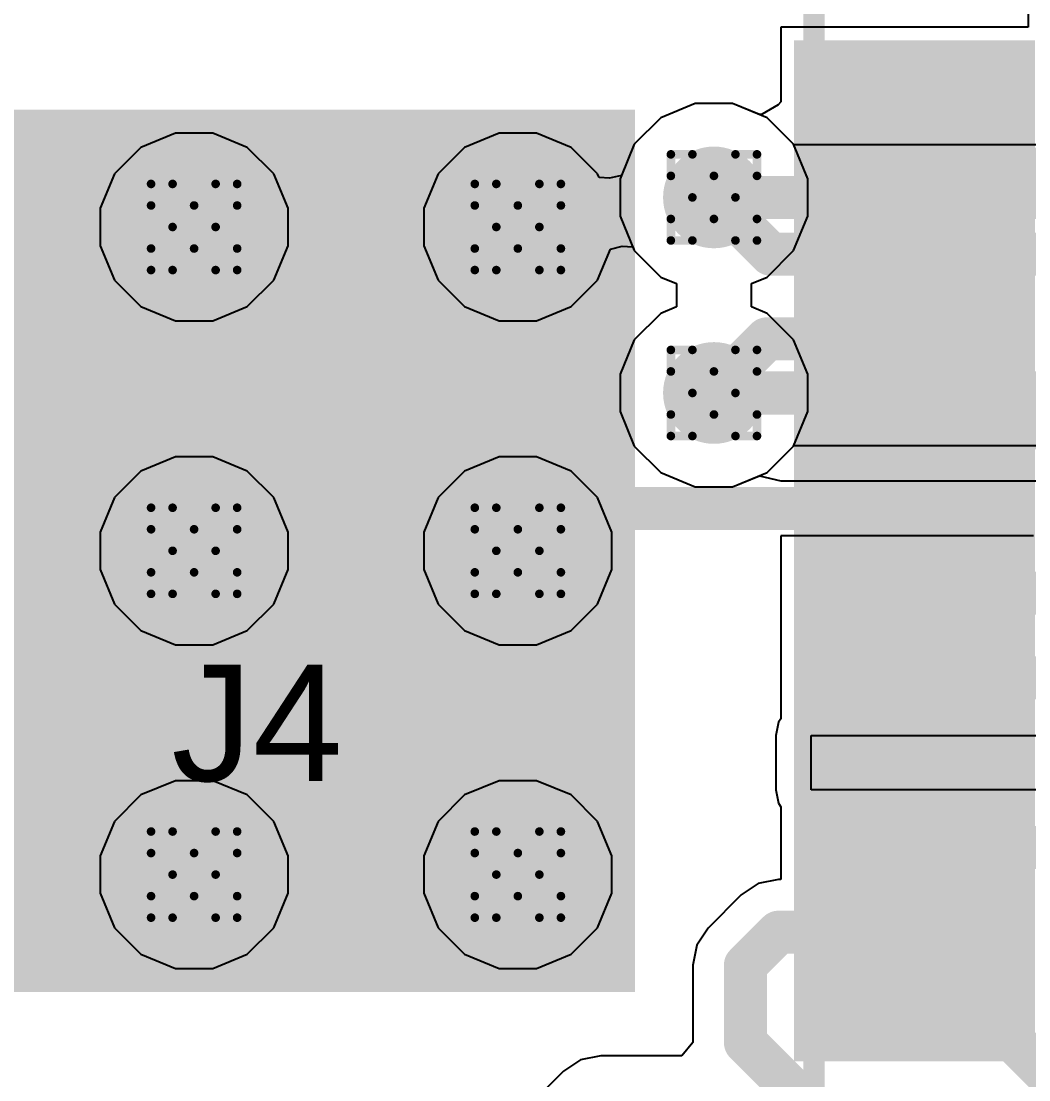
# Model space of a CAD drawing. Header units: inches. Extents: x -6 to 328, y -6 to 90.
# Drawn here: x 15.78 to 21.72, y 23.07 to 29.32 of the extents above; entities that cross this region are included whole.
import ezdxf

# ---------------------------------------------------------------- set-up
doc = ezdxf.new("R2010")
doc.units = ezdxf.units.IN
for name, color, linetype in [('Bottom Layer', 5, 'Continuous'), ('Bottom Overlay', 54, 'Continuous'), ('Bottom Paste', 16, 'Continuous'), ('Bottom Solder', 6, 'Continuous'), ('Designators', 56, 'Continuous'), ('Drill Drawing', 1, 'Continuous'), ('GND', 76, 'Continuous'), ('PWR', 16, 'Continuous'), ('Top Layer', 1, 'Continuous'), ('Via Holes', 16, 'Continuous')]:
    doc.layers.add(name, color=color, linetype=linetype)
doc.styles.add('Arial', font='', dxfattribs={"height": 0.2})
doc.styles.get('Arial').set_extended_font_data('Arial')

# ---------------------------------------------------------------- blocks, each defined once
blk = doc.blocks.new('48_TQFP_EP_7_7__B_7')
at = {"layer": 'Bottom Layer'}
for points in [[(3.64, 2.59), (3.64, 2.91), (4.86, 2.91), (4.86, 2.59)], [(-2.5, -2.5), (-2.5, 2.5), (2.5, 2.5), (2.5, -2.5)], [(3.64, 2.09), (3.64, 2.41), (4.86, 2.41), (4.86, 2.09)], [(3.64, 1.59), (3.64, 1.91), (4.86, 1.91), (4.86, 1.59)], [(3.64, 1.09), (3.64, 1.41), (4.86, 1.41), (4.86, 1.09)], [(3.64, 0.59), (3.64, 0.91), (4.86, 0.91), (4.86, 0.59)], [(3.64, 0.09), (3.64, 0.41), (4.86, 0.41), (4.86, 0.09)], [(3.64, -0.41), (3.64, -0.09), (4.86, -0.09), (4.86, -0.41)], [(3.64, -0.91), (3.64, -0.59), (4.86, -0.59), (4.86, -0.91)], [(3.64, -1.41), (3.64, -1.09), (4.86, -1.09), (4.86, -1.41)], [(3.64, -1.91), (3.64, -1.59), (4.86, -1.59), (4.86, -1.91)], [(3.64, -2.41), (3.64, -2.09), (4.86, -2.09), (4.86, -2.41)], [(3.64, -2.91), (3.64, -2.59), (4.86, -2.59), (4.86, -2.91)]]:
    blk.add_hatch(color=5, dxfattribs=at).paths.add_polyline_path(points)
at = {"layer": 'Bottom Paste'}
for points in [[(3.64, 2.59), (3.64, 2.91), (4.86, 2.91), (4.86, 2.59)], [(-2.5, -2.5), (-2.5, 2.5), (2.5, 2.5), (2.5, -2.5)], [(3.64, 2.09), (3.64, 2.41), (4.86, 2.41), (4.86, 2.09)], [(3.64, 1.59), (3.64, 1.91), (4.86, 1.91), (4.86, 1.59)], [(3.64, 1.09), (3.64, 1.41), (4.86, 1.41), (4.86, 1.09)], [(3.64, 0.59), (3.64, 0.91), (4.86, 0.91), (4.86, 0.59)], [(3.64, 0.09), (3.64, 0.41), (4.86, 0.41), (4.86, 0.09)], [(3.64, -0.41), (3.64, -0.09), (4.86, -0.09), (4.86, -0.41)], [(3.64, -0.91), (3.64, -0.59), (4.86, -0.59), (4.86, -0.91)], [(3.64, -1.41), (3.64, -1.09), (4.86, -1.09), (4.86, -1.41)], [(3.64, -1.91), (3.64, -1.59), (4.86, -1.59), (4.86, -1.91)], [(3.64, -2.41), (3.64, -2.09), (4.86, -2.09), (4.86, -2.41)], [(3.64, -2.91), (3.64, -2.59), (4.86, -2.59), (4.86, -2.91)]]:
    blk.add_hatch(color=16, dxfattribs=at).paths.add_polyline_path(points)
at = {"layer": 'Bottom Solder'}
for points in [[(3.5384, 2.4884), (3.5384, 3.0116), (4.9616, 3.0116), (4.9616, 2.4884)], [(-2.6016, -2.6016), (-2.6016, 2.6016), (2.6016, 2.6016), (2.6016, -2.6016)], [(3.5384, 1.9884), (3.5384, 2.5116), (4.9616, 2.5116), (4.9616, 1.9884)], [(3.5384, 1.4884), (3.5384, 2.0116), (4.9616, 2.0116), (4.9616, 1.4884)], [(3.5384, 0.9884), (3.5384, 1.5116), (4.9616, 1.5116), (4.9616, 0.9884)], [(3.5384, 0.4884), (3.5384, 1.0116), (4.9616, 1.0116), (4.9616, 0.4884)], [(3.5384, -0.0116), (3.5384, 0.5116), (4.9616, 0.5116), (4.9616, -0.0116)], [(3.5384, -0.5116), (3.5384, 0.0116), (4.9616, 0.0116), (4.9616, -0.5116)], [(3.5384, -1.0116), (3.5384, -0.4884), (4.9616, -0.4884), (4.9616, -1.0116)], [(3.5384, -1.5116), (3.5384, -0.9884), (4.9616, -0.9884), (4.9616, -1.5116)], [(3.5384, -2.0116), (3.5384, -1.4884), (4.9616, -1.4884), (4.9616, -2.0116)], [(3.5384, -2.5116), (3.5384, -1.9884), (4.9616, -1.9884), (4.9616, -2.5116)], [(3.5384, -3.0116), (3.5384, -2.4884), (4.9616, -2.4884), (4.9616, -3.0116)]]:
    blk.add_hatch(color=6, dxfattribs=at).paths.add_polyline_path(points)
at = {"layer": 'Bottom Overlay', "const_width": 0.127}
for points in [[(3.6576, 3.0226), (3.6576, 3.2258)], [(3.6576, -3.2258), (3.6576, -3.0226)]]:
    blk.add_lwpolyline(points, dxfattribs=at)
at = {"layer": 'Bottom Overlay', "const_width": 0.0635}
for points in [[(3.6258, 3.0226, 1), (3.6894, 3.0226, 1)], [(3.6258, -3.0226, 1), (3.6894, -3.0226, 1)]]:
    blk.add_lwpolyline(points, format="xyb", close=True, dxfattribs=at)

msp = doc.modelspace()

# ---------------------------------------------------------------- hatches: boundary and pattern name
at = {"layer": 'Bottom Layer'}
h = msp.add_hatch(color=5, dxfattribs=at)
edge = h.paths.add_edge_path()
edge.add_arc((19.865, 28.2787), 0.3, 0, 360)
h = msp.add_hatch(color=5, dxfattribs=at)
edge = h.paths.add_edge_path()
edge.add_arc((16.7982, 28.1042), 0.3, 0, 360)
h = msp.add_hatch(color=5, dxfattribs=at)
edge = h.paths.add_edge_path()
edge.add_arc((18.7082, 28.1042), 0.3, 0, 360)
h = msp.add_hatch(color=5, dxfattribs=at)
edge = h.paths.add_edge_path()
edge.add_arc((19.865, 27.1252), 0.3, 0, 360)
h = msp.add_hatch(color=5, dxfattribs=at)
edge = h.paths.add_edge_path()
edge.add_arc((16.7982, 26.1942), 0.3, 0, 360)
h = msp.add_hatch(color=5, dxfattribs=at)
edge = h.paths.add_edge_path()
edge.add_arc((18.7082, 26.1942), 0.3, 0, 360)
h = msp.add_hatch(color=5, dxfattribs=at)
edge = h.paths.add_edge_path()
edge.add_arc((16.7982, 24.2842), 0.3, 0, 360)
h = msp.add_hatch(color=5, dxfattribs=at)
edge = h.paths.add_edge_path()
edge.add_arc((18.7082, 24.2842), 0.3, 0, 360)
at = {"layer": 'GND'}
h = msp.add_hatch(color=76, dxfattribs=at)
edge = h.paths.add_edge_path()
edge.add_arc((19.865, 28.2787), 0.3, 0, 360)
h = msp.add_hatch(color=76, dxfattribs=at)
edge = h.paths.add_edge_path()
edge.add_arc((16.7982, 28.1042), 0.3, 0, 360)
h = msp.add_hatch(color=76, dxfattribs=at)
edge = h.paths.add_edge_path()
edge.add_arc((18.7082, 28.1042), 0.3, 0, 360)
h = msp.add_hatch(color=76, dxfattribs=at)
edge = h.paths.add_edge_path()
edge.add_arc((19.865, 27.1252), 0.3, 0, 360)
h = msp.add_hatch(color=76, dxfattribs=at)
edge = h.paths.add_edge_path()
edge.add_arc((16.7982, 26.1942), 0.3, 0, 360)
h = msp.add_hatch(color=76, dxfattribs=at)
edge = h.paths.add_edge_path()
edge.add_arc((18.7082, 26.1942), 0.3, 0, 360)
h = msp.add_hatch(color=76, dxfattribs=at)
edge = h.paths.add_edge_path()
edge.add_arc((16.7982, 24.2842), 0.3, 0, 360)
h = msp.add_hatch(color=76, dxfattribs=at)
edge = h.paths.add_edge_path()
edge.add_arc((18.7082, 24.2842), 0.3, 0, 360)
at = {"layer": 'PWR'}
h = msp.add_hatch(color=16, dxfattribs=at)
edge = h.paths.add_edge_path()
edge.add_arc((19.865, 28.2787), 0.3, 0, 360)
h = msp.add_hatch(color=16, dxfattribs=at)
edge = h.paths.add_edge_path()
edge.add_arc((16.7982, 28.1042), 0.3, 0, 360)
h = msp.add_hatch(color=16, dxfattribs=at)
edge = h.paths.add_edge_path()
edge.add_arc((18.7082, 28.1042), 0.3, 0, 360)
h = msp.add_hatch(color=16, dxfattribs=at)
edge = h.paths.add_edge_path()
edge.add_arc((19.865, 27.1252), 0.3, 0, 360)
h = msp.add_hatch(color=16, dxfattribs=at)
edge = h.paths.add_edge_path()
edge.add_arc((16.7982, 26.1942), 0.3, 0, 360)
h = msp.add_hatch(color=16, dxfattribs=at)
edge = h.paths.add_edge_path()
edge.add_arc((18.7082, 26.1942), 0.3, 0, 360)
h = msp.add_hatch(color=16, dxfattribs=at)
edge = h.paths.add_edge_path()
edge.add_arc((16.7982, 24.2842), 0.3, 0, 360)
h = msp.add_hatch(color=16, dxfattribs=at)
edge = h.paths.add_edge_path()
edge.add_arc((18.7082, 24.2842), 0.3, 0, 360)
at = {"layer": 'Top Layer'}
h = msp.add_hatch(color=1, dxfattribs=at)
edge = h.paths.add_edge_path()
edge.add_arc((19.865, 28.2787), 0.3, 0, 360)
h = msp.add_hatch(color=1, dxfattribs=at)
edge = h.paths.add_edge_path()
edge.add_arc((16.7982, 28.1042), 0.3, 0, 360)
h = msp.add_hatch(color=1, dxfattribs=at)
edge = h.paths.add_edge_path()
edge.add_arc((18.7082, 28.1042), 0.3, 0, 360)
h = msp.add_hatch(color=1, dxfattribs=at)
edge = h.paths.add_edge_path()
edge.add_arc((19.865, 27.1252), 0.3, 0, 360)
h = msp.add_hatch(color=1, dxfattribs=at)
edge = h.paths.add_edge_path()
edge.add_arc((16.7982, 26.1942), 0.3, 0, 360)
h = msp.add_hatch(color=1, dxfattribs=at)
edge = h.paths.add_edge_path()
edge.add_arc((18.7082, 26.1942), 0.3, 0, 360)
h = msp.add_hatch(color=1, dxfattribs=at)
edge = h.paths.add_edge_path()
edge.add_arc((16.7982, 24.2842), 0.3, 0, 360)
h = msp.add_hatch(color=1, dxfattribs=at)
edge = h.paths.add_edge_path()
edge.add_arc((18.7082, 24.2842), 0.3, 0, 360)
at = {"layer": 'Via Holes'}
h = msp.add_hatch(color=7, dxfattribs=at)
edge = h.paths.add_edge_path()
edge.add_arc((19.865, 28.2787), 0.15, 0, 360)
h = msp.add_hatch(color=7, dxfattribs=at)
edge = h.paths.add_edge_path()
edge.add_arc((16.7982, 28.1042), 0.15, 0, 360)
h = msp.add_hatch(color=7, dxfattribs=at)
edge = h.paths.add_edge_path()
edge.add_arc((18.7082, 28.1042), 0.15, 0, 360)
h = msp.add_hatch(color=7, dxfattribs=at)
edge = h.paths.add_edge_path()
edge.add_arc((19.865, 27.1252), 0.15, 0, 360)
h = msp.add_hatch(color=7, dxfattribs=at)
edge = h.paths.add_edge_path()
edge.add_arc((16.7982, 26.1942), 0.15, 0, 360)
h = msp.add_hatch(color=7, dxfattribs=at)
edge = h.paths.add_edge_path()
edge.add_arc((18.7082, 26.1942), 0.15, 0, 360)
h = msp.add_hatch(color=7, dxfattribs=at)
edge = h.paths.add_edge_path()
edge.add_arc((16.7982, 24.2842), 0.15, 0, 360)
h = msp.add_hatch(color=7, dxfattribs=at)
edge = h.paths.add_edge_path()
edge.add_arc((18.7082, 24.2842), 0.15, 0, 360)

# ---------------------------------------------------------------- linework, layer by layer
at = {"layer": 'Bottom Layer'}
for p, q in [((21.7197, 30.5352), (21.7197, 29.282)), ((21.7197, 29.282), (20.2604, 29.282)), ((20.2604, 29.282), (20.2604, 28.8416)), ((19.7549, 28.8327), (19.5512, 28.7484)), ((19.9752, 28.8327), (19.7549, 28.8327)), ((20.1334, 28.7672), (19.9752, 28.8327)), ((20.2449, 28.8239), (20.1494, 28.7691)), ((20.2604, 28.8416), (20.2449, 28.8239)), ((19.5512, 28.7484), (19.3954, 28.5925)), ((20.1494, 28.7691), (20.1334, 28.7672)), ((19.3954, 28.5925), (19.311, 28.3889)), ((19.311, 28.3889), (19.311, 28.1685)), ((19.311, 28.1685), (19.3954, 27.9649)), ((19.3954, 27.9649), (19.5512, 27.8091)), ((19.5512, 27.8091), (19.6438, 27.7707)), ((19.6438, 27.7707), (19.6438, 27.6333)), ((19.6438, 27.6333), (19.5512, 27.5949)), ((19.5512, 27.5949), (19.3954, 27.439)), ((19.3954, 27.439), (19.311, 27.2354)), ((19.311, 27.2354), (19.311, 27.015)), ((19.311, 27.015), (19.3954, 26.8114)), ((19.3954, 26.8114), (19.5512, 26.6556)), ((19.5512, 26.6556), (19.7549, 26.5712)), ((19.9752, 26.5712), (20.1334, 26.6367)), ((20.1334, 26.6367), (20.2604, 26.6064)), ((20.2604, 26.6064), (20.2604, 26.6064)), ((20.2604, 26.6064), (20.2604, 26.6064)), ((20.2604, 26.6064), (21.836, 26.6064)), ((19.7549, 26.5712), (19.9752, 26.5712)), ((21.7514, 26.282), (20.2604, 26.282)), ((20.2604, 26.282), (20.2604, 25.2039)), ((20.2468, 25.1835), (20.231, 25.1042)), ((20.2604, 25.2039), (20.2468, 25.1835)), ((20.231, 25.1042), (20.231, 24.7842)), ((20.4382, 24.7842), (20.4382, 25.1042)), ((20.4382, 25.1042), (22.0592, 25.1042)), ((20.231, 24.7842), (20.2468, 24.705)), ((22.0817, 24.7842), (20.4382, 24.7842)), ((20.2468, 24.705), (20.2604, 24.6846)), ((20.2604, 24.6846), (20.2604, 24.255)), ((20.1269, 24.2314), (20.0261, 24.164)), ((20.2459, 24.255), (20.1269, 24.2314)), ((20.2604, 24.255), (20.2459, 24.255)), ((20.0261, 24.164), (19.831, 23.9689)), ((19.831, 23.9689), (19.7637, 23.8681)), ((19.7637, 23.8681), (19.74, 23.7492)), ((19.74, 23.7492), (19.74, 23.2939)), ((19.74, 23.2939), (19.6754, 23.2151)), ((19.078, 23.1914), (18.9772, 23.1241)), ((19.197, 23.2151), (19.078, 23.1914)), ((19.6754, 23.2151), (19.197, 23.2151)), ((18.9772, 23.1241), (18.8284, 22.9753))]:
    msp.add_line(p, q, dxfattribs=at)
for points, const_width in [([(21.0482, 28.4442), (22.1626, 28.4442)], 0.254), ([(19.865, 28.2787), (20.1995, 27.9442)], 0.254), ([(20.1995, 27.9442), (21.0482, 27.9442)], 0.254), ([(21.0482, 27.9442), (22.1626, 27.9442)], 0.254), ([(19.865, 27.1327), (20.1766, 27.4442)], 0.254), ([(20.1766, 27.4442), (21.0482, 27.4442)], 0.254), ([(19.865, 27.1252), (19.865, 27.1327)], 0.254), ([(21.0482, 26.9442), (22.8196, 26.9442)], 0.3048), ([(18.7082, 26.1942), (18.9582, 26.4442)], 0.254), ([(18.9582, 26.4442), (21.0482, 26.4442)], 0.254), ([(21.0482, 25.9442), (21.8531, 25.9442)], 0.254), ([(21.0482, 25.4442), (21.971, 25.4442)], 0.254), ([(21.0482, 24.4442), (21.8609, 24.4442)], 0.254), ([(20.0508, 23.7492), (20.2459, 23.9442)], 0.254), ([(20.2459, 23.9442), (21.0482, 23.9442)], 0.254), ([(20.0508, 23.2939), (20.0508, 23.7492)], 0.254), ([(21.0482, 23.4442), (21.4982, 23.4442)], 0.254), ([(21.4982, 23.4442), (21.5312, 23.4112)], 0.254), ([(21.5312, 23.4027), (21.5312, 23.4112)], 0.254), ([(21.5312, 23.4027), (22.1217, 22.8121)], 0.254), ([(20.0508, 23.2939), (20.9776, 22.367)], 0.254)]:
    msp.add_lwpolyline(points, dxfattribs=dict(at, const_width=const_width))
for points, const_width in [([(20.9847, 28.4442, 1), (21.1117, 28.4442, 1)], 0.127), ([(19.8015, 28.2787, 1), (19.9285, 28.2787, 1)], 0.127), ([(20.136, 27.9442, 1), (20.263, 27.9442, 1)], 0.127), ([(20.136, 27.9442, 1), (20.263, 27.9442, 1)], 0.127), ([(20.9847, 27.9442, 1), (21.1117, 27.9442, 1)], 0.127), ([(20.9847, 27.9442, 1), (21.1117, 27.9442, 1)], 0.127), ([(20.1131, 27.4442, 1), (20.2401, 27.4442, 1)], 0.127), ([(20.1131, 27.4442, 1), (20.2401, 27.4442, 1)], 0.127), ([(20.9847, 27.4442, 1), (21.1117, 27.4442, 1)], 0.127), ([(19.8015, 27.1327, 1), (19.9285, 27.1327, 1)], 0.127), ([(19.8015, 27.1327, 1), (19.9285, 27.1327, 1)], 0.127), ([(19.8015, 27.1252, 1), (19.9285, 27.1252, 1)], 0.127), ([(20.972, 26.9442, 1), (21.1244, 26.9442, 1)], 0.1524), ([(18.8947, 26.4442, 1), (19.0217, 26.4442, 1)], 0.127), ([(18.8947, 26.4442, 1), (19.0217, 26.4442, 1)], 0.127), ([(20.9847, 26.4442, 1), (21.1117, 26.4442, 1)], 0.127), ([(18.6447, 26.1942, 1), (18.7717, 26.1942, 1)], 0.127), ([(20.9847, 25.9442, 1), (21.1117, 25.9442, 1)], 0.127), ([(20.9847, 25.4442, 1), (21.1117, 25.4442, 1)], 0.127), ([(20.9847, 24.4442, 1), (21.1117, 24.4442, 1)], 0.127), ([(20.1824, 23.9442, 1), (20.3094, 23.9442, 1)], 0.127), ([(20.1824, 23.9442, 1), (20.3094, 23.9442, 1)], 0.127), ([(20.9847, 23.9442, 1), (21.1117, 23.9442, 1)], 0.127), ([(19.9873, 23.7492, 1), (20.1143, 23.7492, 1)], 0.127), ([(19.9873, 23.7492, 1), (20.1143, 23.7492, 1)], 0.127), ([(20.9847, 23.4442, 1), (21.1117, 23.4442, 1)], 0.127), ([(21.4347, 23.4442, 1), (21.5617, 23.4442, 1)], 0.127), ([(21.4347, 23.4442, 1), (21.5617, 23.4442, 1)], 0.127), ([(21.4677, 23.4112, 1), (21.5947, 23.4112, 1)], 0.127), ([(21.4677, 23.4112, 1), (21.5947, 23.4112, 1)], 0.127), ([(21.4677, 23.4027, 1), (21.5947, 23.4027, 1)], 0.127), ([(21.4677, 23.4027, 1), (21.5947, 23.4027, 1)], 0.127), ([(19.9873, 23.2939, 1), (20.1143, 23.2939, 1)], 0.127), ([(19.9873, 23.2939, 1), (20.1143, 23.2939, 1)], 0.127)]:
    msp.add_lwpolyline(points, format="xyb", close=True, dxfattribs=dict(at, const_width=const_width))
at = {"layer": 'Drill Drawing', "const_width": 0.0508}
for points in [[(19.611, 28.4057), (19.611, 28.5327)], [(19.611, 28.5327), (19.738, 28.5327)], [(19.738, 28.5327), (19.865, 28.4057)], [(19.865, 28.4057), (19.992, 28.5327)], [(19.992, 28.5327), (20.119, 28.5327)], [(20.119, 28.4057), (20.119, 28.5327)], [(19.611, 28.4057), (19.738, 28.2787)], [(19.992, 28.2787), (20.119, 28.4057)], [(16.5442, 28.2312), (16.5442, 28.3582)], [(16.5442, 28.3582), (16.6712, 28.3582)], [(16.6712, 28.3582), (16.7982, 28.2312)], [(16.7982, 28.2312), (16.9252, 28.3582)], [(16.9252, 28.3582), (17.0522, 28.3582)], [(17.0522, 28.2312), (17.0522, 28.3582)], [(18.4542, 28.2312), (18.4542, 28.3582)], [(18.4542, 28.3582), (18.5812, 28.3582)], [(18.5812, 28.3582), (18.7082, 28.2312)], [(18.7082, 28.2312), (18.8352, 28.3582)], [(18.8352, 28.3582), (18.9622, 28.3582)], [(18.9622, 28.2312), (18.9622, 28.3582)], [(19.611, 28.1517), (19.738, 28.2787)], [(19.992, 28.2787), (20.119, 28.1517)], [(16.5442, 28.2312), (16.6712, 28.1042)], [(16.9252, 28.1042), (17.0522, 28.2312)], [(18.4542, 28.2312), (18.5812, 28.1042)], [(18.8352, 28.1042), (18.9622, 28.2312)], [(19.611, 28.0247), (19.611, 28.1517)], [(19.738, 28.0247), (19.865, 28.1517)], [(19.865, 28.1517), (19.992, 28.0247)], [(20.119, 28.0247), (20.119, 28.1517)], [(16.5442, 27.9772), (16.6712, 28.1042)], [(16.9252, 28.1042), (17.0522, 27.9772)], [(18.4542, 27.9772), (18.5812, 28.1042)], [(18.8352, 28.1042), (18.9622, 27.9772)], [(19.611, 28.0247), (19.738, 28.0247)], [(19.992, 28.0247), (20.119, 28.0247)], [(16.5442, 27.8502), (16.5442, 27.9772)], [(16.6712, 27.8502), (16.7982, 27.9772)], [(16.7982, 27.9772), (16.9252, 27.8502)], [(17.0522, 27.8502), (17.0522, 27.9772)], [(18.4542, 27.8502), (18.4542, 27.9772)], [(18.5812, 27.8502), (18.7082, 27.9772)], [(18.7082, 27.9772), (18.8352, 27.8502)], [(18.9622, 27.8502), (18.9622, 27.9772)], [(16.5442, 27.8502), (16.6712, 27.8502)], [(16.9252, 27.8502), (17.0522, 27.8502)], [(18.4542, 27.8502), (18.5812, 27.8502)], [(18.8352, 27.8502), (18.9622, 27.8502)], [(19.611, 27.2522), (19.611, 27.3792)], [(19.611, 27.3792), (19.738, 27.3792)], [(19.738, 27.3792), (19.865, 27.2522)], [(19.865, 27.2522), (19.992, 27.3792)], [(19.992, 27.3792), (20.119, 27.3792)], [(20.119, 27.2522), (20.119, 27.3792)], [(19.611, 27.2522), (19.738, 27.1252)], [(19.992, 27.1252), (20.119, 27.2522)], [(19.611, 26.9982), (19.738, 27.1252)], [(19.992, 27.1252), (20.119, 26.9982)], [(19.611, 26.8712), (19.611, 26.9982)], [(19.738, 26.8712), (19.865, 26.9982)], [(19.865, 26.9982), (19.992, 26.8712)], [(20.119, 26.8712), (20.119, 26.9982)], [(19.611, 26.8712), (19.738, 26.8712)], [(19.992, 26.8712), (20.119, 26.8712)], [(16.5442, 26.3212), (16.5442, 26.4482)], [(16.5442, 26.4482), (16.6712, 26.4482)], [(16.6712, 26.4482), (16.7982, 26.3212)], [(16.7982, 26.3212), (16.9252, 26.4482)], [(16.9252, 26.4482), (17.0522, 26.4482)], [(17.0522, 26.3212), (17.0522, 26.4482)], [(18.4542, 26.3212), (18.4542, 26.4482)], [(18.4542, 26.4482), (18.5812, 26.4482)], [(18.5812, 26.4482), (18.7082, 26.3212)], [(18.7082, 26.3212), (18.8352, 26.4482)], [(18.8352, 26.4482), (18.9622, 26.4482)], [(18.9622, 26.3212), (18.9622, 26.4482)], [(16.5442, 26.3212), (16.6712, 26.1942)], [(16.9252, 26.1942), (17.0522, 26.3212)], [(18.4542, 26.3212), (18.5812, 26.1942)], [(18.8352, 26.1942), (18.9622, 26.3212)], [(16.5442, 26.0672), (16.6712, 26.1942)], [(16.9252, 26.1942), (17.0522, 26.0672)], [(18.4542, 26.0672), (18.5812, 26.1942)], [(18.8352, 26.1942), (18.9622, 26.0672)], [(16.5442, 25.9402), (16.5442, 26.0672)], [(16.6712, 25.9402), (16.7982, 26.0672)], [(16.7982, 26.0672), (16.9252, 25.9402)], [(17.0522, 25.9402), (17.0522, 26.0672)], [(18.4542, 25.9402), (18.4542, 26.0672)], [(18.5812, 25.9402), (18.7082, 26.0672)], [(18.7082, 26.0672), (18.8352, 25.9402)], [(18.9622, 25.9402), (18.9622, 26.0672)], [(16.5442, 25.9402), (16.6712, 25.9402)], [(16.9252, 25.9402), (17.0522, 25.9402)], [(18.4542, 25.9402), (18.5812, 25.9402)], [(18.8352, 25.9402), (18.9622, 25.9402)], [(16.5442, 24.4112), (16.5442, 24.5382)], [(16.5442, 24.5382), (16.6712, 24.5382)], [(16.6712, 24.5382), (16.7982, 24.4112)], [(16.7982, 24.4112), (16.9252, 24.5382)], [(16.9252, 24.5382), (17.0522, 24.5382)], [(17.0522, 24.4112), (17.0522, 24.5382)], [(18.4542, 24.4112), (18.4542, 24.5382)], [(18.4542, 24.5382), (18.5812, 24.5382)], [(18.5812, 24.5382), (18.7082, 24.4112)], [(18.7082, 24.4112), (18.8352, 24.5382)], [(18.8352, 24.5382), (18.9622, 24.5382)], [(18.9622, 24.4112), (18.9622, 24.5382)], [(16.5442, 24.4112), (16.6712, 24.2842)], [(16.9252, 24.2842), (17.0522, 24.4112)], [(18.4542, 24.4112), (18.5812, 24.2842)], [(18.8352, 24.2842), (18.9622, 24.4112)], [(16.5442, 24.1572), (16.6712, 24.2842)], [(16.9252, 24.2842), (17.0522, 24.1572)], [(18.4542, 24.1572), (18.5812, 24.2842)], [(18.8352, 24.2842), (18.9622, 24.1572)], [(16.5442, 24.0302), (16.5442, 24.1572)], [(16.6712, 24.0302), (16.7982, 24.1572)], [(16.7982, 24.1572), (16.9252, 24.0302)], [(17.0522, 24.0302), (17.0522, 24.1572)], [(18.4542, 24.0302), (18.4542, 24.1572)], [(18.5812, 24.0302), (18.7082, 24.1572)], [(18.7082, 24.1572), (18.8352, 24.0302)], [(18.9622, 24.0302), (18.9622, 24.1572)], [(16.5442, 24.0302), (16.6712, 24.0302)], [(16.9252, 24.0302), (17.0522, 24.0302)], [(18.4542, 24.0302), (18.5812, 24.0302)], [(18.8352, 24.0302), (18.9622, 24.0302)]]:
    msp.add_lwpolyline(points, dxfattribs=at)
at = {"layer": 'Drill Drawing', "const_width": 0.0254}
for points in [[(19.5983, 28.5327, 1), (19.6237, 28.5327, 1)], [(19.5983, 28.5327, 1), (19.6237, 28.5327, 1)], [(19.7253, 28.5327, 1), (19.7507, 28.5327, 1)], [(19.7253, 28.5327, 1), (19.7507, 28.5327, 1)], [(19.9793, 28.5327, 1), (20.0047, 28.5327, 1)], [(19.9793, 28.5327, 1), (20.0047, 28.5327, 1)], [(20.1063, 28.5327, 1), (20.1317, 28.5327, 1)], [(20.1063, 28.5327, 1), (20.1317, 28.5327, 1)], [(19.5983, 28.4057, 1), (19.6237, 28.4057, 1)], [(19.5983, 28.4057, 1), (19.6237, 28.4057, 1)], [(19.8523, 28.4057, 1), (19.8777, 28.4057, 1)], [(19.8523, 28.4057, 1), (19.8777, 28.4057, 1)], [(20.1063, 28.4057, 1), (20.1317, 28.4057, 1)], [(20.1063, 28.4057, 1), (20.1317, 28.4057, 1)], [(16.5315, 28.3582, 1), (16.5569, 28.3582, 1)], [(16.5315, 28.3582, 1), (16.5569, 28.3582, 1)], [(16.6585, 28.3582, 1), (16.6839, 28.3582, 1)], [(16.6585, 28.3582, 1), (16.6839, 28.3582, 1)], [(16.9125, 28.3582, 1), (16.9379, 28.3582, 1)], [(16.9125, 28.3582, 1), (16.9379, 28.3582, 1)], [(17.0395, 28.3582, 1), (17.0649, 28.3582, 1)], [(17.0395, 28.3582, 1), (17.0649, 28.3582, 1)], [(18.4415, 28.3582, 1), (18.4669, 28.3582, 1)], [(18.4415, 28.3582, 1), (18.4669, 28.3582, 1)], [(18.5685, 28.3582, 1), (18.5939, 28.3582, 1)], [(18.5685, 28.3582, 1), (18.5939, 28.3582, 1)], [(18.8225, 28.3582, 1), (18.8479, 28.3582, 1)], [(18.8225, 28.3582, 1), (18.8479, 28.3582, 1)], [(18.9495, 28.3582, 1), (18.9749, 28.3582, 1)], [(18.9495, 28.3582, 1), (18.9749, 28.3582, 1)], [(19.7253, 28.2787, 1), (19.7507, 28.2787, 1)], [(19.7253, 28.2787, 1), (19.7507, 28.2787, 1)], [(19.9793, 28.2787, 1), (20.0047, 28.2787, 1)], [(19.9793, 28.2787, 1), (20.0047, 28.2787, 1)], [(16.5315, 28.2312, 1), (16.5569, 28.2312, 1)], [(16.5315, 28.2312, 1), (16.5569, 28.2312, 1)], [(16.7855, 28.2312, 1), (16.8109, 28.2312, 1)], [(16.7855, 28.2312, 1), (16.8109, 28.2312, 1)], [(17.0395, 28.2312, 1), (17.0649, 28.2312, 1)], [(17.0395, 28.2312, 1), (17.0649, 28.2312, 1)], [(18.4415, 28.2312, 1), (18.4669, 28.2312, 1)], [(18.4415, 28.2312, 1), (18.4669, 28.2312, 1)], [(18.6955, 28.2312, 1), (18.7209, 28.2312, 1)], [(18.6955, 28.2312, 1), (18.7209, 28.2312, 1)], [(18.9495, 28.2312, 1), (18.9749, 28.2312, 1)], [(18.9495, 28.2312, 1), (18.9749, 28.2312, 1)], [(19.5983, 28.1517, 1), (19.6237, 28.1517, 1)], [(19.5983, 28.1517, 1), (19.6237, 28.1517, 1)], [(19.8523, 28.1517, 1), (19.8777, 28.1517, 1)], [(19.8523, 28.1517, 1), (19.8777, 28.1517, 1)], [(20.1063, 28.1517, 1), (20.1317, 28.1517, 1)], [(20.1063, 28.1517, 1), (20.1317, 28.1517, 1)], [(16.6585, 28.1042, 1), (16.6839, 28.1042, 1)], [(16.6585, 28.1042, 1), (16.6839, 28.1042, 1)], [(16.9125, 28.1042, 1), (16.9379, 28.1042, 1)], [(16.9125, 28.1042, 1), (16.9379, 28.1042, 1)], [(18.5685, 28.1042, 1), (18.5939, 28.1042, 1)], [(18.5685, 28.1042, 1), (18.5939, 28.1042, 1)], [(18.8225, 28.1042, 1), (18.8479, 28.1042, 1)], [(18.8225, 28.1042, 1), (18.8479, 28.1042, 1)], [(19.5983, 28.0247, 1), (19.6237, 28.0247, 1)], [(19.5983, 28.0247, 1), (19.6237, 28.0247, 1)], [(19.7253, 28.0247, 1), (19.7507, 28.0247, 1)], [(19.7253, 28.0247, 1), (19.7507, 28.0247, 1)], [(19.9793, 28.0247, 1), (20.0047, 28.0247, 1)], [(19.9793, 28.0247, 1), (20.0047, 28.0247, 1)], [(20.1063, 28.0247, 1), (20.1317, 28.0247, 1)], [(20.1063, 28.0247, 1), (20.1317, 28.0247, 1)], [(16.5315, 27.9772, 1), (16.5569, 27.9772, 1)], [(16.5315, 27.9772, 1), (16.5569, 27.9772, 1)], [(16.7855, 27.9772, 1), (16.8109, 27.9772, 1)], [(16.7855, 27.9772, 1), (16.8109, 27.9772, 1)], [(17.0395, 27.9772, 1), (17.0649, 27.9772, 1)], [(17.0395, 27.9772, 1), (17.0649, 27.9772, 1)], [(18.4415, 27.9772, 1), (18.4669, 27.9772, 1)], [(18.4415, 27.9772, 1), (18.4669, 27.9772, 1)], [(18.6955, 27.9772, 1), (18.7209, 27.9772, 1)], [(18.6955, 27.9772, 1), (18.7209, 27.9772, 1)], [(18.9495, 27.9772, 1), (18.9749, 27.9772, 1)], [(18.9495, 27.9772, 1), (18.9749, 27.9772, 1)], [(16.5315, 27.8502, 1), (16.5569, 27.8502, 1)], [(16.5315, 27.8502, 1), (16.5569, 27.8502, 1)], [(16.6585, 27.8502, 1), (16.6839, 27.8502, 1)], [(16.6585, 27.8502, 1), (16.6839, 27.8502, 1)], [(16.9125, 27.8502, 1), (16.9379, 27.8502, 1)], [(16.9125, 27.8502, 1), (16.9379, 27.8502, 1)], [(17.0395, 27.8502, 1), (17.0649, 27.8502, 1)], [(17.0395, 27.8502, 1), (17.0649, 27.8502, 1)], [(18.4415, 27.8502, 1), (18.4669, 27.8502, 1)], [(18.4415, 27.8502, 1), (18.4669, 27.8502, 1)], [(18.5685, 27.8502, 1), (18.5939, 27.8502, 1)], [(18.5685, 27.8502, 1), (18.5939, 27.8502, 1)], [(18.8225, 27.8502, 1), (18.8479, 27.8502, 1)], [(18.8225, 27.8502, 1), (18.8479, 27.8502, 1)], [(18.9495, 27.8502, 1), (18.9749, 27.8502, 1)], [(18.9495, 27.8502, 1), (18.9749, 27.8502, 1)], [(19.5983, 27.3792, 1), (19.6237, 27.3792, 1)], [(19.5983, 27.3792, 1), (19.6237, 27.3792, 1)], [(19.7253, 27.3792, 1), (19.7507, 27.3792, 1)], [(19.7253, 27.3792, 1), (19.7507, 27.3792, 1)], [(19.9793, 27.3792, 1), (20.0047, 27.3792, 1)], [(19.9793, 27.3792, 1), (20.0047, 27.3792, 1)], [(20.1063, 27.3792, 1), (20.1317, 27.3792, 1)], [(20.1063, 27.3792, 1), (20.1317, 27.3792, 1)], [(19.5983, 27.2522, 1), (19.6237, 27.2522, 1)], [(19.5983, 27.2522, 1), (19.6237, 27.2522, 1)], [(19.8523, 27.2522, 1), (19.8777, 27.2522, 1)], [(19.8523, 27.2522, 1), (19.8777, 27.2522, 1)], [(20.1063, 27.2522, 1), (20.1317, 27.2522, 1)], [(20.1063, 27.2522, 1), (20.1317, 27.2522, 1)], [(19.7253, 27.1252, 1), (19.7507, 27.1252, 1)], [(19.7253, 27.1252, 1), (19.7507, 27.1252, 1)], [(19.9793, 27.1252, 1), (20.0047, 27.1252, 1)], [(19.9793, 27.1252, 1), (20.0047, 27.1252, 1)], [(19.5983, 26.9982, 1), (19.6237, 26.9982, 1)], [(19.5983, 26.9982, 1), (19.6237, 26.9982, 1)], [(19.8523, 26.9982, 1), (19.8777, 26.9982, 1)], [(19.8523, 26.9982, 1), (19.8777, 26.9982, 1)], [(20.1063, 26.9982, 1), (20.1317, 26.9982, 1)], [(20.1063, 26.9982, 1), (20.1317, 26.9982, 1)], [(19.5983, 26.8712, 1), (19.6237, 26.8712, 1)], [(19.5983, 26.8712, 1), (19.6237, 26.8712, 1)], [(19.7253, 26.8712, 1), (19.7507, 26.8712, 1)], [(19.7253, 26.8712, 1), (19.7507, 26.8712, 1)], [(19.9793, 26.8712, 1), (20.0047, 26.8712, 1)], [(19.9793, 26.8712, 1), (20.0047, 26.8712, 1)], [(20.1063, 26.8712, 1), (20.1317, 26.8712, 1)], [(20.1063, 26.8712, 1), (20.1317, 26.8712, 1)], [(16.5315, 26.4482, 1), (16.5569, 26.4482, 1)], [(16.5315, 26.4482, 1), (16.5569, 26.4482, 1)], [(16.6585, 26.4482, 1), (16.6839, 26.4482, 1)], [(16.6585, 26.4482, 1), (16.6839, 26.4482, 1)], [(16.9125, 26.4482, 1), (16.9379, 26.4482, 1)], [(16.9125, 26.4482, 1), (16.9379, 26.4482, 1)], [(17.0395, 26.4482, 1), (17.0649, 26.4482, 1)], [(17.0395, 26.4482, 1), (17.0649, 26.4482, 1)], [(18.4415, 26.4482, 1), (18.4669, 26.4482, 1)], [(18.4415, 26.4482, 1), (18.4669, 26.4482, 1)], [(18.5685, 26.4482, 1), (18.5939, 26.4482, 1)], [(18.5685, 26.4482, 1), (18.5939, 26.4482, 1)], [(18.8225, 26.4482, 1), (18.8479, 26.4482, 1)], [(18.8225, 26.4482, 1), (18.8479, 26.4482, 1)], [(18.9495, 26.4482, 1), (18.9749, 26.4482, 1)], [(18.9495, 26.4482, 1), (18.9749, 26.4482, 1)], [(16.5315, 26.3212, 1), (16.5569, 26.3212, 1)], [(16.5315, 26.3212, 1), (16.5569, 26.3212, 1)], [(16.7855, 26.3212, 1), (16.8109, 26.3212, 1)], [(16.7855, 26.3212, 1), (16.8109, 26.3212, 1)], [(17.0395, 26.3212, 1), (17.0649, 26.3212, 1)], [(17.0395, 26.3212, 1), (17.0649, 26.3212, 1)], [(18.4415, 26.3212, 1), (18.4669, 26.3212, 1)], [(18.4415, 26.3212, 1), (18.4669, 26.3212, 1)], [(18.6955, 26.3212, 1), (18.7209, 26.3212, 1)], [(18.6955, 26.3212, 1), (18.7209, 26.3212, 1)], [(18.9495, 26.3212, 1), (18.9749, 26.3212, 1)], [(18.9495, 26.3212, 1), (18.9749, 26.3212, 1)], [(16.6585, 26.1942, 1), (16.6839, 26.1942, 1)], [(16.6585, 26.1942, 1), (16.6839, 26.1942, 1)], [(16.9125, 26.1942, 1), (16.9379, 26.1942, 1)], [(16.9125, 26.1942, 1), (16.9379, 26.1942, 1)], [(18.5685, 26.1942, 1), (18.5939, 26.1942, 1)], [(18.5685, 26.1942, 1), (18.5939, 26.1942, 1)], [(18.8225, 26.1942, 1), (18.8479, 26.1942, 1)], [(18.8225, 26.1942, 1), (18.8479, 26.1942, 1)], [(16.5315, 26.0672, 1), (16.5569, 26.0672, 1)], [(16.5315, 26.0672, 1), (16.5569, 26.0672, 1)], [(16.7855, 26.0672, 1), (16.8109, 26.0672, 1)], [(16.7855, 26.0672, 1), (16.8109, 26.0672, 1)], [(17.0395, 26.0672, 1), (17.0649, 26.0672, 1)], [(17.0395, 26.0672, 1), (17.0649, 26.0672, 1)], [(18.4415, 26.0672, 1), (18.4669, 26.0672, 1)], [(18.4415, 26.0672, 1), (18.4669, 26.0672, 1)], [(18.6955, 26.0672, 1), (18.7209, 26.0672, 1)], [(18.6955, 26.0672, 1), (18.7209, 26.0672, 1)], [(18.9495, 26.0672, 1), (18.9749, 26.0672, 1)], [(18.9495, 26.0672, 1), (18.9749, 26.0672, 1)], [(16.5315, 25.9402, 1), (16.5569, 25.9402, 1)], [(16.5315, 25.9402, 1), (16.5569, 25.9402, 1)], [(16.6585, 25.9402, 1), (16.6839, 25.9402, 1)], [(16.6585, 25.9402, 1), (16.6839, 25.9402, 1)], [(16.9125, 25.9402, 1), (16.9379, 25.9402, 1)], [(16.9125, 25.9402, 1), (16.9379, 25.9402, 1)], [(17.0395, 25.9402, 1), (17.0649, 25.9402, 1)], [(17.0395, 25.9402, 1), (17.0649, 25.9402, 1)], [(18.4415, 25.9402, 1), (18.4669, 25.9402, 1)], [(18.4415, 25.9402, 1), (18.4669, 25.9402, 1)], [(18.5685, 25.9402, 1), (18.5939, 25.9402, 1)], [(18.5685, 25.9402, 1), (18.5939, 25.9402, 1)], [(18.8225, 25.9402, 1), (18.8479, 25.9402, 1)], [(18.8225, 25.9402, 1), (18.8479, 25.9402, 1)], [(18.9495, 25.9402, 1), (18.9749, 25.9402, 1)], [(18.9495, 25.9402, 1), (18.9749, 25.9402, 1)], [(16.5315, 24.5382, 1), (16.5569, 24.5382, 1)], [(16.5315, 24.5382, 1), (16.5569, 24.5382, 1)], [(16.6585, 24.5382, 1), (16.6839, 24.5382, 1)], [(16.6585, 24.5382, 1), (16.6839, 24.5382, 1)], [(16.9125, 24.5382, 1), (16.9379, 24.5382, 1)], [(16.9125, 24.5382, 1), (16.9379, 24.5382, 1)], [(17.0395, 24.5382, 1), (17.0649, 24.5382, 1)], [(17.0395, 24.5382, 1), (17.0649, 24.5382, 1)], [(18.4415, 24.5382, 1), (18.4669, 24.5382, 1)], [(18.4415, 24.5382, 1), (18.4669, 24.5382, 1)], [(18.5685, 24.5382, 1), (18.5939, 24.5382, 1)], [(18.5685, 24.5382, 1), (18.5939, 24.5382, 1)], [(18.8225, 24.5382, 1), (18.8479, 24.5382, 1)], [(18.8225, 24.5382, 1), (18.8479, 24.5382, 1)], [(18.9495, 24.5382, 1), (18.9749, 24.5382, 1)], [(18.9495, 24.5382, 1), (18.9749, 24.5382, 1)], [(16.5315, 24.4112, 1), (16.5569, 24.4112, 1)], [(16.5315, 24.4112, 1), (16.5569, 24.4112, 1)], [(16.7855, 24.4112, 1), (16.8109, 24.4112, 1)], [(16.7855, 24.4112, 1), (16.8109, 24.4112, 1)], [(17.0395, 24.4112, 1), (17.0649, 24.4112, 1)], [(17.0395, 24.4112, 1), (17.0649, 24.4112, 1)], [(18.4415, 24.4112, 1), (18.4669, 24.4112, 1)], [(18.4415, 24.4112, 1), (18.4669, 24.4112, 1)], [(18.6955, 24.4112, 1), (18.7209, 24.4112, 1)], [(18.6955, 24.4112, 1), (18.7209, 24.4112, 1)], [(18.9495, 24.4112, 1), (18.9749, 24.4112, 1)], [(18.9495, 24.4112, 1), (18.9749, 24.4112, 1)], [(16.6585, 24.2842, 1), (16.6839, 24.2842, 1)], [(16.6585, 24.2842, 1), (16.6839, 24.2842, 1)], [(16.9125, 24.2842, 1), (16.9379, 24.2842, 1)], [(16.9125, 24.2842, 1), (16.9379, 24.2842, 1)], [(18.5685, 24.2842, 1), (18.5939, 24.2842, 1)], [(18.5685, 24.2842, 1), (18.5939, 24.2842, 1)], [(18.8225, 24.2842, 1), (18.8479, 24.2842, 1)], [(18.8225, 24.2842, 1), (18.8479, 24.2842, 1)], [(16.5315, 24.1572, 1), (16.5569, 24.1572, 1)], [(16.5315, 24.1572, 1), (16.5569, 24.1572, 1)], [(16.7855, 24.1572, 1), (16.8109, 24.1572, 1)], [(16.7855, 24.1572, 1), (16.8109, 24.1572, 1)], [(17.0395, 24.1572, 1), (17.0649, 24.1572, 1)], [(17.0395, 24.1572, 1), (17.0649, 24.1572, 1)], [(18.4415, 24.1572, 1), (18.4669, 24.1572, 1)], [(18.4415, 24.1572, 1), (18.4669, 24.1572, 1)], [(18.6955, 24.1572, 1), (18.7209, 24.1572, 1)], [(18.6955, 24.1572, 1), (18.7209, 24.1572, 1)], [(18.9495, 24.1572, 1), (18.9749, 24.1572, 1)], [(18.9495, 24.1572, 1), (18.9749, 24.1572, 1)], [(16.5315, 24.0302, 1), (16.5569, 24.0302, 1)], [(16.5315, 24.0302, 1), (16.5569, 24.0302, 1)], [(16.6585, 24.0302, 1), (16.6839, 24.0302, 1)], [(16.6585, 24.0302, 1), (16.6839, 24.0302, 1)], [(16.9125, 24.0302, 1), (16.9379, 24.0302, 1)], [(16.9125, 24.0302, 1), (16.9379, 24.0302, 1)], [(17.0395, 24.0302, 1), (17.0649, 24.0302, 1)], [(17.0395, 24.0302, 1), (17.0649, 24.0302, 1)], [(18.4415, 24.0302, 1), (18.4669, 24.0302, 1)], [(18.4415, 24.0302, 1), (18.4669, 24.0302, 1)], [(18.5685, 24.0302, 1), (18.5939, 24.0302, 1)], [(18.5685, 24.0302, 1), (18.5939, 24.0302, 1)], [(18.8225, 24.0302, 1), (18.8479, 24.0302, 1)], [(18.8225, 24.0302, 1), (18.8479, 24.0302, 1)], [(18.9495, 24.0302, 1), (18.9749, 24.0302, 1)], [(18.9495, 24.0302, 1), (18.9749, 24.0302, 1)]]:
    msp.add_lwpolyline(points, format="xyb", close=True, dxfattribs=at)
at = {"layer": 'GND'}
for p, q in [((19.7549, 28.8327), (19.5512, 28.7484)), ((19.9752, 28.8327), (19.7549, 28.8327)), ((20.1789, 28.7484), (19.9752, 28.8327)), ((19.5512, 28.7484), (19.3954, 28.5925)), ((20.3347, 28.5925), (20.1789, 28.7484)), ((19.3954, 28.5925), (19.311, 28.3889)), ((20.419, 28.3889), (20.3347, 28.5925)), ((19.311, 28.3889), (19.311, 28.1685)), ((20.419, 28.1685), (20.419, 28.3889)), ((19.311, 28.1685), (19.3954, 27.9649)), ((20.3347, 27.9649), (20.419, 28.1685)), ((19.3954, 27.9649), (19.5512, 27.8091)), ((20.1789, 27.8091), (20.3347, 27.9649)), ((19.5512, 27.8091), (19.6438, 27.7707)), ((20.0863, 27.7707), (20.1789, 27.8091)), ((19.6438, 27.7707), (19.6438, 27.6333)), ((20.0863, 27.6333), (20.0863, 27.7707)), ((19.6438, 27.6333), (19.5512, 27.5949)), ((20.1789, 27.5949), (20.0863, 27.6333)), ((19.5512, 27.5949), (19.3954, 27.439)), ((20.3347, 27.439), (20.1789, 27.5949)), ((19.3954, 27.439), (19.311, 27.2354)), ((20.419, 27.2354), (20.3347, 27.439)), ((19.311, 27.2354), (19.311, 27.015)), ((20.419, 27.015), (20.419, 27.2354)), ((19.311, 27.015), (19.3954, 26.8114)), ((20.3347, 26.8114), (20.419, 27.015)), ((19.3954, 26.8114), (19.5512, 26.6556)), ((20.1789, 26.6556), (20.3347, 26.8114)), ((19.5512, 26.6556), (19.7549, 26.5712)), ((19.9752, 26.5712), (20.1789, 26.6556)), ((19.7549, 26.5712), (19.9752, 26.5712))]:
    msp.add_line(p, q, dxfattribs=at)
at = {"layer": 'PWR'}
for p, q in [((19.7549, 28.8327), (19.5512, 28.7484)), ((19.9752, 28.8327), (19.7549, 28.8327)), ((20.1789, 28.7484), (19.9752, 28.8327)), ((19.5512, 28.7484), (19.3954, 28.5925)), ((20.3347, 28.5925), (20.1789, 28.7484)), ((16.688, 28.6582), (16.4844, 28.5739)), ((16.9084, 28.6582), (16.688, 28.6582)), ((17.112, 28.5739), (16.9084, 28.6582)), ((18.598, 28.6582), (18.3944, 28.5739)), ((18.8184, 28.6582), (18.598, 28.6582)), ((19.022, 28.5739), (18.8184, 28.6582)), ((16.4844, 28.5739), (16.3285, 28.4181)), ((17.2678, 28.4181), (17.112, 28.5739)), ((18.3944, 28.5739), (18.2385, 28.4181)), ((19.1778, 28.4181), (19.022, 28.5739)), ((19.3954, 28.5925), (19.3192, 28.4086)), ((20.336, 28.5895), (20.3347, 28.5925)), ((29.0775, 28.5895), (20.336, 28.5895)), ((16.3285, 28.4181), (16.2442, 28.2144)), ((17.3522, 28.2144), (17.2678, 28.4181)), ((18.2385, 28.4181), (18.1542, 28.2144)), ((19.187, 28.396), (19.1778, 28.4181)), ((19.249, 28.3925), (19.187, 28.396)), ((19.3192, 28.4086), (19.249, 28.3925)), ((16.2442, 28.2144), (16.2442, 27.994)), ((17.3522, 27.994), (17.3522, 28.2144)), ((18.1542, 28.2144), (18.1542, 27.994)), ((16.2442, 27.994), (16.3285, 27.7904)), ((17.2678, 27.7904), (17.3522, 27.994)), ((18.1542, 27.994), (18.2385, 27.7904)), ((19.254, 27.9743), (19.3242, 27.9905)), ((19.3242, 27.9905), (19.3863, 27.987)), ((19.3863, 27.987), (19.3954, 27.9649)), ((19.1778, 27.7904), (19.254, 27.9743)), ((19.3954, 27.9649), (19.5512, 27.8091)), ((16.3285, 27.7904), (16.4844, 27.6346)), ((17.112, 27.6346), (17.2678, 27.7904)), ((18.2385, 27.7904), (18.3944, 27.6346)), ((19.022, 27.6346), (19.1778, 27.7904)), ((19.5512, 27.8091), (19.6438, 27.7707)), ((19.6438, 27.7707), (19.6438, 27.6333)), ((16.4844, 27.6346), (16.688, 27.5502)), ((16.9084, 27.5502), (17.112, 27.6346)), ((18.3944, 27.6346), (18.598, 27.5502)), ((18.8184, 27.5502), (19.022, 27.6346)), ((19.6438, 27.6333), (19.5512, 27.5949)), ((16.688, 27.5502), (16.9084, 27.5502)), ((18.598, 27.5502), (18.8184, 27.5502)), ((19.5512, 27.5949), (19.3954, 27.439)), ((19.3954, 27.439), (19.311, 27.2354)), ((19.311, 27.2354), (19.311, 27.015)), ((19.311, 27.015), (19.3954, 26.8114)), ((19.3954, 26.8114), (19.5512, 26.6556)), ((20.1789, 26.6556), (20.3347, 26.8114)), ((20.3347, 26.8114), (20.336, 26.8145)), ((20.336, 26.8145), (26.612, 26.8145)), ((16.688, 26.7482), (16.4844, 26.6639)), ((16.9084, 26.7482), (16.688, 26.7482)), ((17.112, 26.6639), (16.9084, 26.7482)), ((18.598, 26.7482), (18.3944, 26.6639)), ((18.8184, 26.7482), (18.598, 26.7482)), ((19.022, 26.6639), (18.8184, 26.7482)), ((16.4844, 26.6639), (16.3285, 26.508)), ((17.2678, 26.508), (17.112, 26.6639)), ((18.3944, 26.6639), (18.2385, 26.508)), ((19.1778, 26.508), (19.022, 26.6639)), ((19.5512, 26.6556), (19.7549, 26.5712)), ((19.9752, 26.5712), (20.1789, 26.6556)), ((19.7549, 26.5712), (19.9752, 26.5712)), ((16.3285, 26.508), (16.2442, 26.3044)), ((17.3522, 26.3044), (17.2678, 26.508)), ((18.2385, 26.508), (18.1542, 26.3044)), ((19.2622, 26.3044), (19.1778, 26.508)), ((16.2442, 26.3044), (16.2442, 26.084)), ((17.3522, 26.084), (17.3522, 26.3044)), ((18.1542, 26.3044), (18.1542, 26.084)), ((19.2622, 26.084), (19.2622, 26.3044)), ((16.2442, 26.084), (16.3285, 25.8804)), ((17.2678, 25.8804), (17.3522, 26.084)), ((18.1542, 26.084), (18.2385, 25.8804)), ((19.1778, 25.8804), (19.2622, 26.084)), ((16.3285, 25.8804), (16.4844, 25.7246)), ((17.112, 25.7246), (17.2678, 25.8804)), ((18.2385, 25.8804), (18.3944, 25.7246)), ((19.022, 25.7246), (19.1778, 25.8804)), ((16.4844, 25.7246), (16.688, 25.6402)), ((16.9084, 25.6402), (17.112, 25.7246)), ((18.3944, 25.7246), (18.598, 25.6402)), ((18.8184, 25.6402), (19.022, 25.7246)), ((16.688, 25.6402), (16.9084, 25.6402)), ((18.598, 25.6402), (18.8184, 25.6402)), ((16.688, 24.8382), (16.4844, 24.7539)), ((16.9084, 24.8382), (16.688, 24.8382)), ((17.112, 24.7539), (16.9084, 24.8382)), ((18.598, 24.8382), (18.3944, 24.7539)), ((18.8184, 24.8382), (18.598, 24.8382)), ((19.022, 24.7539), (18.8184, 24.8382)), ((16.4844, 24.7539), (16.3285, 24.598)), ((17.2678, 24.598), (17.112, 24.7539)), ((18.3944, 24.7539), (18.2385, 24.598)), ((19.1778, 24.598), (19.022, 24.7539)), ((16.3285, 24.598), (16.2442, 24.3944)), ((17.3522, 24.3944), (17.2678, 24.598)), ((18.2385, 24.598), (18.1542, 24.3944)), ((19.2622, 24.3944), (19.1778, 24.598)), ((16.2442, 24.3944), (16.2442, 24.174)), ((17.3522, 24.174), (17.3522, 24.3944)), ((18.1542, 24.3944), (18.1542, 24.174)), ((19.2622, 24.174), (19.2622, 24.3944)), ((16.2442, 24.174), (16.3285, 23.9704)), ((17.2678, 23.9704), (17.3522, 24.174)), ((18.1542, 24.174), (18.2385, 23.9704)), ((19.1778, 23.9704), (19.2622, 24.174)), ((16.3285, 23.9704), (16.4844, 23.8146)), ((17.112, 23.8146), (17.2678, 23.9704)), ((18.2385, 23.9704), (18.3944, 23.8146)), ((19.022, 23.8146), (19.1778, 23.9704)), ((16.4844, 23.8146), (16.688, 23.7302)), ((16.9084, 23.7302), (17.112, 23.8146)), ((18.3944, 23.8146), (18.598, 23.7302)), ((18.8184, 23.7302), (19.022, 23.8146)), ((16.688, 23.7302), (16.9084, 23.7302)), ((18.598, 23.7302), (18.8184, 23.7302))]:
    msp.add_line(p, q, dxfattribs=at)
at = {"layer": 'PWR', "const_width": 0.254}
for points in [[(19.865, 28.2787), (29.0775, 28.2787)], [(19.865, 27.1252), (26.7407, 27.1252)]]:
    msp.add_lwpolyline(points, dxfattribs=at)
at = {"layer": 'PWR', "const_width": 0.127}
for points in [[(19.8015, 28.2787, 1), (19.9285, 28.2787, 1)], [(19.8015, 27.1252, 1), (19.9285, 27.1252, 1)]]:
    msp.add_lwpolyline(points, format="xyb", close=True, dxfattribs=at)
at = {"layer": 'Top Layer'}
for p, q in [((19.7549, 28.8327), (19.5512, 28.7484)), ((19.9752, 28.8327), (19.7549, 28.8327)), ((20.1789, 28.7484), (19.9752, 28.8327)), ((19.5512, 28.7484), (19.3954, 28.5925)), ((20.3347, 28.5925), (20.1789, 28.7484)), ((19.3954, 28.5925), (19.311, 28.3889)), ((20.419, 28.3889), (20.3347, 28.5925)), ((19.311, 28.3889), (19.311, 28.1685)), ((20.419, 28.1685), (20.419, 28.3889)), ((19.311, 28.1685), (19.3954, 27.9649)), ((20.3347, 27.9649), (20.419, 28.1685)), ((19.3954, 27.9649), (19.5512, 27.8091)), ((20.1789, 27.8091), (20.3347, 27.9649)), ((19.5512, 27.8091), (19.6438, 27.7707)), ((20.0863, 27.7707), (20.1789, 27.8091)), ((19.6438, 27.7707), (19.6438, 27.6333)), ((20.0863, 27.6333), (20.0863, 27.7707)), ((19.6438, 27.6333), (19.5512, 27.5949)), ((20.1789, 27.5949), (20.0863, 27.6333)), ((19.5512, 27.5949), (19.3954, 27.439)), ((20.3347, 27.439), (20.1789, 27.5949)), ((19.3954, 27.439), (19.311, 27.2354)), ((20.419, 27.2354), (20.3347, 27.439)), ((19.311, 27.2354), (19.311, 27.015)), ((20.419, 27.015), (20.419, 27.2354)), ((19.311, 27.015), (19.3954, 26.8114)), ((20.3347, 26.8114), (20.419, 27.015)), ((19.3954, 26.8114), (19.5512, 26.6556)), ((20.1789, 26.6556), (20.3347, 26.8114)), ((19.5512, 26.6556), (19.7549, 26.5712)), ((19.9752, 26.5712), (20.1789, 26.6556)), ((19.7549, 26.5712), (19.9752, 26.5712))]:
    msp.add_line(p, q, dxfattribs=at)

# ---------------------------------------------------------------- block references
msp.add_blockref('48_TQFP_EP_7_7__B_7', (16.7982, 26.1942))

# ---------------------------------------------------------------- texts
at = {"layer": 'Designators', "style": 'Arial'}
msp.add_text('J4', height=0.6858, dxfattribs=at).set_placement((16.6641, 24.8365))

doc.saveas('drawing.dxf')
